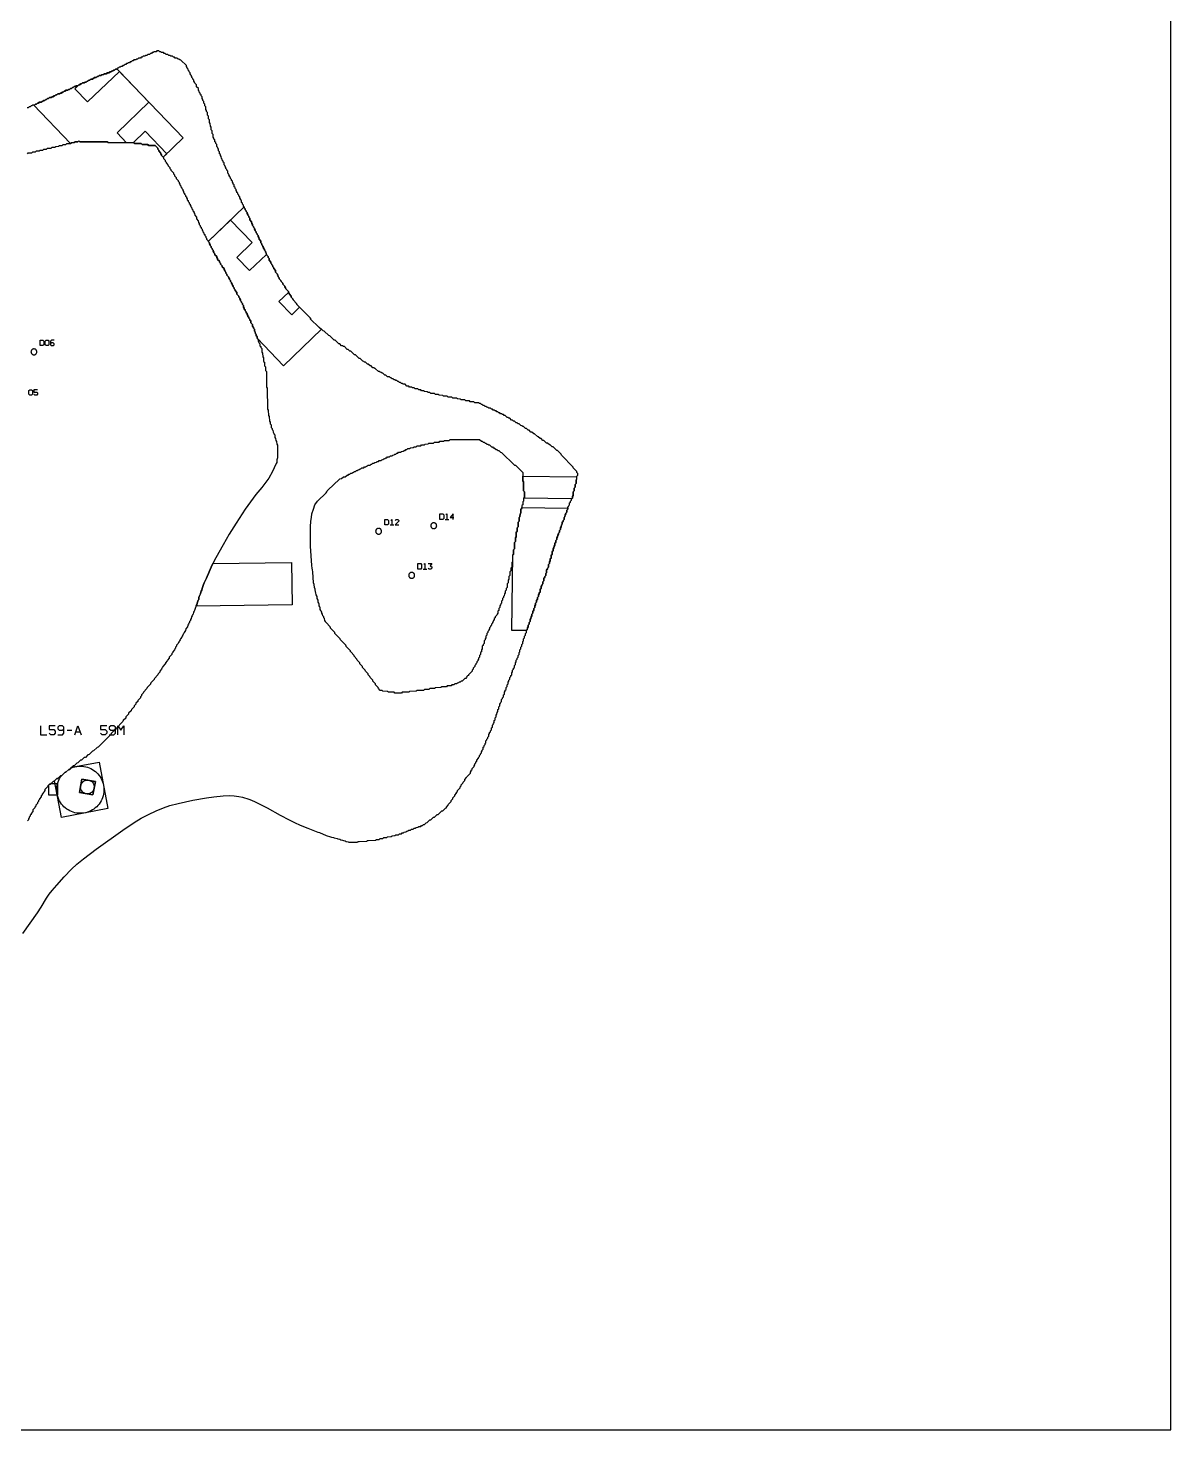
# Model space of a CAD drawing. Header units: millimetres. Extents: x 0 to 1219, y 0 to 1240.
# Drawn here: x 597 to 1219, y 0 to 763 of the extents above; entities that cross this region are included whole.
import ezdxf

# ---------------------------------------------------------------- set-up
doc = ezdxf.new("R2010")
doc.units = ezdxf.units.MM
for name, color, linetype in [('CUT_DOWEL_3.2', 2, 'Continuous'), ('CUT_OUTER', 1, 'Continuous'), ('CUT_SOCKET_BLDG', 4, 'Continuous'), ('ENGRAVE_BLDG_BOX', 5, 'Continuous'), ('ENGRAVE_BLDG_FOOTPRINT', 8, 'Continuous'), ('ENGRAVE_NEXT', 3, 'Continuous'), ('ENGRAVE_TEXT', 2, 'Continuous'), ('SHEET_EDGE', 7, 'Continuous')]:
    doc.layers.add(name, color=color, linetype=linetype)

msp = doc.modelspace()

# ---------------------------------------------------------------- linework, layer by layer
at = {"layer": 'CUT_DOWEL_3.2'}
for points in [[(602.18, 586.69), (602.17, 586.9), (602.13, 587.1), (602.06, 587.3), (601.97, 587.49), (601.85, 587.66), (601.71, 587.82), (601.55, 587.96), (601.38, 588.07), (601.19, 588.16), (601, 588.23), (600.79, 588.27), (600.58, 588.29), (600.37, 588.27), (600.17, 588.23), (599.97, 588.16), (599.78, 588.07), (599.61, 587.96), (599.45, 587.82), (599.31, 587.66), (599.2, 587.49), (599.1, 587.3), (599.04, 587.1), (598.99, 586.9), (598.98, 586.69), (598.99, 586.48), (599.04, 586.27), (599.1, 586.07), (599.2, 585.89), (599.31, 585.71), (599.45, 585.56), (599.61, 585.42), (599.78, 585.3), (599.97, 585.21), (600.17, 585.14), (600.37, 585.1), (600.58, 585.09), (600.79, 585.1), (601, 585.14), (601.19, 585.21), (601.38, 585.3), (601.55, 585.42), (601.71, 585.56), (601.85, 585.71), (601.97, 585.89), (602.06, 586.07), (602.13, 586.27), (602.17, 586.48), (602.18, 586.69)], [(789.71, 489.07), (789.69, 489.28), (789.65, 489.48), (789.58, 489.68), (789.49, 489.87), (789.38, 490.04), (789.24, 490.2), (789.08, 490.34), (788.91, 490.45), (788.72, 490.55), (788.52, 490.61), (788.32, 490.65), (788.11, 490.67), (787.9, 490.65), (787.69, 490.61), (787.49, 490.55), (787.31, 490.45), (787.13, 490.34), (786.98, 490.2), (786.84, 490.04), (786.72, 489.87), (786.63, 489.68), (786.56, 489.48), (786.52, 489.28), (786.51, 489.07), (786.52, 488.86), (786.56, 488.65), (786.63, 488.45), (786.72, 488.27), (786.84, 488.09), (786.98, 487.94), (787.13, 487.8), (787.31, 487.68), (787.49, 487.59), (787.69, 487.52), (787.9, 487.48), (788.11, 487.47), (788.32, 487.48), (788.52, 487.52), (788.72, 487.59), (788.91, 487.68), (789.08, 487.8), (789.24, 487.94), (789.38, 488.09), (789.49, 488.27), (789.58, 488.45), (789.65, 488.65), (789.69, 488.86), (789.71, 489.07)], [(819.71, 492.07), (819.69, 492.28), (819.65, 492.48), (819.58, 492.68), (819.49, 492.87), (819.38, 493.04), (819.24, 493.2), (819.08, 493.34), (818.91, 493.45), (818.72, 493.55), (818.52, 493.61), (818.32, 493.65), (818.11, 493.67), (817.9, 493.65), (817.69, 493.61), (817.49, 493.55), (817.31, 493.45), (817.13, 493.34), (816.98, 493.2), (816.84, 493.04), (816.72, 492.87), (816.63, 492.68), (816.56, 492.48), (816.52, 492.28), (816.51, 492.07), (816.52, 491.86), (816.56, 491.65), (816.63, 491.45), (816.72, 491.27), (816.84, 491.09), (816.98, 490.94), (817.13, 490.8), (817.31, 490.68), (817.49, 490.59), (817.69, 490.52), (817.9, 490.48), (818.11, 490.47), (818.32, 490.48), (818.52, 490.52), (818.72, 490.59), (818.91, 490.68), (819.08, 490.8), (819.24, 490.94), (819.38, 491.09), (819.49, 491.27), (819.58, 491.45), (819.65, 491.65), (819.69, 491.86), (819.71, 492.07)], [(807.71, 465.07), (807.69, 465.28), (807.65, 465.48), (807.58, 465.68), (807.49, 465.87), (807.38, 466.04), (807.24, 466.2), (807.08, 466.34), (806.91, 466.45), (806.72, 466.55), (806.52, 466.61), (806.32, 466.65), (806.11, 466.67), (805.9, 466.65), (805.69, 466.61), (805.49, 466.55), (805.31, 466.45), (805.13, 466.34), (804.98, 466.2), (804.84, 466.04), (804.72, 465.87), (804.63, 465.68), (804.56, 465.48), (804.52, 465.28), (804.51, 465.07), (804.52, 464.86), (804.56, 464.65), (804.63, 464.45), (804.72, 464.27), (804.84, 464.09), (804.98, 463.94), (805.13, 463.8), (805.31, 463.68), (805.49, 463.59), (805.69, 463.52), (805.9, 463.48), (806.11, 463.47), (806.32, 463.48), (806.52, 463.52), (806.72, 463.59), (806.91, 463.68), (807.08, 463.8), (807.24, 463.94), (807.38, 464.09), (807.49, 464.27), (807.58, 464.45), (807.65, 464.65), (807.69, 464.86), (807.71, 465.07)]]:
    msp.add_lwpolyline(points, close=True, dxfattribs=at)
at = {"layer": 'CUT_OUTER'}
msp.add_lwpolyline([(594.5, 270.21), (602.47, 281.5), (604.46, 284.5), (607.5, 289.37), (608.94, 291.5), (610.5, 293.51), (613, 296.53), (617, 301.03), (621, 305.2), (624, 307.96), (627.5, 310.8), (634.5, 316.07), (649, 326.42), (655.13, 330.5), (659, 332.87), (662.85, 335), (667, 336.99), (671, 338.58), (674.5, 339.74), (679, 340.99), (683, 341.9), (687, 342.7), (694.5, 344.02), (698.5, 344.61), (703.5, 345.14), (707, 345.25), (709.5, 345.13), (712, 344.81), (714, 344.4), (717.5, 343.35), (719, 342.77), (721, 341.85), (727.5, 338.48), (734.64, 334.5), (739.37, 332), (742.44, 330.5), (745.5, 329.17), (749.65, 327.5), (751.5, 326.83), (755, 325.38), (756, 325.06), (759.5, 323.57), (762, 322.84), (762.5, 322.62), (763.5, 322.39), (764, 322.17), (765.5, 321.91), (766, 321.68), (767, 321.46), (767.5, 321.22), (768.5, 321), (769, 320.75), (770, 320.56), (770.5, 320.29), (771.5, 320.14), (772, 319.83), (772.5, 319.82), (776.5, 319.86), (776.8, 320), (777, 320.2), (777.5, 320.28), (781.5, 320.38), (781.75, 320.5), (782, 320.75), (782.5, 320.82), (786.5, 320.91), (787, 321.32), (788.5, 321.41), (789, 321.82), (790.5, 321.92), (791, 322.33), (792.5, 322.42), (793, 322.84), (795, 322.93), (795.5, 323.36), (797, 323.44), (797.5, 323.88), (799, 323.94), (799.5, 324.39), (800.5, 324.44), (801, 324.9), (801.61, 325), (802, 325.39), (803, 325.45), (803.5, 325.91), (804.1, 326), (804.5, 326.4), (805.5, 326.45), (806, 326.91), (807, 326.96), (807.5, 327.42), (808.08, 327.5), (808.5, 327.92), (809.5, 327.96), (810, 328.43), (811, 328.46), (811.5, 328.94), (812.06, 329), (812.5, 329.44), (813, 329.46), (814, 330.44), (814.55, 330.5), (816, 331.94), (816.55, 332), (818, 333.44), (818.54, 333.5), (820, 334.94), (820.54, 335), (822.5, 336.95), (823, 336.97), (824.5, 338.46), (825, 338.48), (825.04, 339), (826.03, 340), (826.05, 340.5), (827.5, 341.97), (827.54, 342.5), (828.53, 343.5), (828.54, 344), (829.53, 345), (829.54, 345.5), (830.52, 346.5), (830.54, 347), (831.03, 347.5), (831.05, 348), (832.52, 349.5), (832.54, 350), (833.03, 350.5), (833.04, 351), (834, 351.97), (834.04, 352.5), (835.02, 353.5), (835.04, 354), (836.02, 355), (836.04, 355.5), (838.02, 357.5), (838.03, 358), (838.52, 358.5), (838.53, 359), (839.02, 359.5), (839.04, 360), (840.02, 361), (840.03, 361.5), (840.52, 362), (840.53, 362.5), (841.02, 363), (841.03, 363.5), (841.52, 364), (841.54, 364.5), (842.52, 365.5), (842.53, 366), (843.02, 366.5), (843.03, 367), (843.52, 367.5), (843.53, 368), (844.02, 368.5), (844.03, 369), (844.52, 369.5), (844.53, 370), (845.02, 370.5), (845.03, 371.5), (845.5, 371.97), (845.53, 372.5), (846.02, 373), (846.03, 373.5), (846.52, 374), (846.53, 375), (847, 375.47), (847.03, 376), (847.52, 376.5), (847.53, 377), (848.02, 377.5), (848.03, 378.5), (848.5, 378.97), (848.53, 379.5), (849.02, 380), (849.03, 380.5), (849.52, 381), (849.53, 382), (850.02, 382.5), (850.03, 383.5), (850.5, 383.97), (850.53, 384.5), (851.02, 385), (851.03, 386), (851.52, 386.5), (851.53, 387.5), (852.02, 388), (852.03, 389), (852.52, 389.5), (852.53, 390.5), (853.02, 391), (853.03, 392), (853.52, 392.5), (853.53, 393.5), (854.02, 394), (854.03, 395), (854.5, 395.47), (854.53, 396), (855.02, 396.5), (855.03, 397.5), (855.5, 397.97), (855.53, 398.5), (856.02, 399), (856.03, 400), (856.52, 400.5), (856.53, 401.5), (857, 401.97), (857.03, 402.5), (857.52, 403), (857.53, 404), (858.02, 404.5), (858.03, 405.5), (858.52, 406), (858.53, 407), (859, 407.47), (859.03, 408), (859.52, 408.5), (859.53, 409.5), (860, 409.97), (860.03, 410.5), (860.52, 411), (860.53, 412), (861.02, 412.5), (861.03, 413.5), (861.5, 413.97), (861.53, 414.5), (862.02, 415), (862.03, 416), (862.52, 416.5), (862.53, 417.5), (863.02, 418), (863.03, 419), (863.5, 419.47), (863.53, 420), (864.02, 420.5), (864.03, 421.5), (864.52, 422), (864.53, 423), (865.02, 423.5), (865.03, 424.5), (865.52, 425), (865.53, 426), (866.02, 426.5), (866.03, 427.5), (866.52, 428), (866.53, 429), (867.02, 429.5), (867.03, 430.5), (867.52, 431), (867.53, 432), (868.02, 432.5), (868.03, 433.5), (868.52, 434), (868.53, 435), (869.02, 435.5), (869.03, 436.5), (869.52, 437), (869.53, 438), (870.02, 438.5), (870.03, 439.5), (870.52, 440), (870.53, 441), (871.02, 441.5), (871.03, 442.5), (871.52, 443), (871.53, 444), (872.02, 444.5), (872.03, 445.5), (872.52, 446), (872.53, 447), (873.02, 447.5), (873.03, 448.5), (873.52, 449), (873.53, 450), (874.02, 450.5), (874.03, 451.5), (874.52, 452), (874.53, 453), (875.02, 453.5), (875.03, 454.5), (875.5, 454.97), (875.53, 455.5), (876.02, 456), (876.03, 457.5), (876.52, 458), (876.53, 459), (877, 459.47), (877.03, 460), (877.52, 460.5), (877.53, 461.5), (878.02, 462), (878.04, 463.5), (878.5, 463.96), (878.53, 464.5), (879.02, 465), (879.03, 466), (879.52, 466.5), (879.54, 468), (880, 468.46), (880.03, 469), (880.52, 469.5), (880.54, 471), (881.02, 471.5), (881.04, 472.5), (881.52, 473), (881.53, 474), (882.02, 474.5), (882.04, 476), (882.52, 476.5), (882.54, 478), (883.02, 478.5), (883.04, 479.5), (883.52, 480), (883.54, 481), (884.02, 481.5), (884.04, 482.5), (884.52, 483), (884.54, 484), (885.02, 484.5), (885.04, 485.5), (885.52, 486), (885.54, 487), (886, 487.46), (886.04, 488), (886.52, 488.5), (886.54, 489.5), (887.02, 490), (887.04, 491), (887.52, 491.5), (887.54, 492.5), (888.02, 493), (888.04, 494), (888.5, 494.46), (888.54, 495), (889.02, 495.5), (889.04, 496.5), (889.52, 497), (889.54, 498), (890, 498.46), (890.04, 499), (890.52, 499.5), (890.54, 500.5), (891.02, 501), (891.04, 502), (891.5, 502.46), (891.53, 503), (892.02, 503.5), (892.04, 504.5), (892.5, 504.96), (892.53, 505.5), (893.02, 506), (893.03, 506.5), (893.52, 507), (893.53, 508), (894.02, 508.5), (894.04, 510.5), (894.52, 511), (894.53, 512.5), (895.02, 513), (895.03, 514.5), (895.52, 515), (895.53, 517), (896.01, 517.5), (896.03, 519), (896.51, 519.5), (896.51, 520.5), (896.02, 521), (896.01, 521.5), (894.03, 523.5), (894, 524.02), (887.53, 530.5), (887.5, 531.02), (885.52, 533), (885, 533.03), (883.02, 535), (882.5, 535.03), (881.5, 536.02), (881, 536.03), (880, 537.02), (879.5, 537.04), (878, 538.52), (877.5, 538.53), (876.5, 539.52), (876, 539.53), (875, 540.52), (874.5, 540.54), (873, 542.02), (872.5, 542.03), (871.53, 543), (871, 543.03), (870, 544.02), (869.5, 544.03), (868.5, 545.02), (868, 545.03), (867, 546.02), (866.5, 546.03), (866, 546.52), (865.5, 546.53), (864.5, 547.52), (864, 547.53), (863.5, 548.02), (863, 548.03), (862, 549.02), (861.5, 549.03), (861, 549.52), (860.5, 549.53), (859.5, 550.52), (859, 550.53), (858.5, 551.02), (858, 551.03), (857, 552.02), (856.5, 552.03), (856, 552.52), (855.5, 552.53), (855, 553.02), (854.5, 553.03), (854, 553.52), (853.5, 553.53), (853, 554.02), (852.5, 554.03), (852, 554.52), (851.5, 554.53), (851, 555.02), (850.5, 555.03), (850.03, 555.5), (849.5, 555.53), (849, 556.02), (848, 556.03), (847.53, 556.5), (847, 556.53), (846.5, 557.02), (846, 557.03), (845.5, 557.52), (845, 557.53), (844.5, 558.02), (844, 558.03), (843.5, 558.52), (843, 558.53), (842.5, 559.01), (840.5, 559.03), (840, 559.52), (838, 559.53), (837.5, 560.02), (835.5, 560.04), (835, 560.52), (833, 560.54), (832.5, 561.02), (831, 561.04), (830.5, 561.52), (828.5, 561.54), (828, 562.02), (826, 562.04), (825.5, 562.52), (823.5, 562.54), (823, 563.02), (821, 563.05), (820.5, 563.52), (819, 563.54), (818.5, 564.02), (816.5, 564.05), (816, 564.53), (815, 564.55), (814.5, 565.02), (813, 565.05), (812.5, 565.53), (811.5, 565.55), (811, 566.03), (810, 566.05), (809.5, 566.52), (808, 566.55), (807.5, 567.03), (806.5, 567.05), (806, 567.53), (805, 567.55), (804.5, 568.03), (803.5, 568.06), (802.5, 569.03), (801.5, 569.05), (801.05, 569.5), (800.5, 569.55), (800, 570.03), (799.5, 570.05), (799, 570.53), (798.5, 570.55), (798, 571.03), (797.5, 571.05), (797, 571.53), (796.5, 571.55), (796, 572.03), (795.5, 572.05), (795, 572.53), (794.5, 572.55), (794, 573.03), (793, 573.06), (792, 574.03), (791.5, 574.05), (790.5, 575.03), (790, 575.05), (789.5, 575.53), (789, 575.55), (788.5, 576.03), (788, 576.06), (786.5, 577.53), (786, 577.55), (785.5, 578.03), (785, 578.05), (784.04, 579), (783.5, 579.05), (782.5, 580.03), (782, 580.05), (781, 581.03), (780.5, 581.05), (780, 581.53), (779.5, 581.55), (778.04, 583), (777.5, 583.05), (775.54, 585), (775, 585.05), (773, 587.03), (772.5, 587.05), (771.5, 588.03), (771, 588.05), (769.5, 589.53), (769, 589.54), (768.5, 590.03), (768, 590.05), (767, 591.03), (766.5, 591.05), (764.54, 593), (764, 593.05), (761.54, 595.5), (761, 595.55), (758.54, 598), (758, 598.05), (756, 600.03), (755.5, 600.05), (751.05, 604.5), (751, 605.04), (743.55, 612.5), (743.5, 613.04), (741.55, 615), (741.53, 615.5), (740.55, 616.5), (740.53, 617), (739.55, 618), (739.53, 618.5), (739.04, 619), (739.03, 619.5), (737.55, 621), (737.53, 621.5), (737.05, 622), (737.03, 622.5), (736.05, 623.5), (736.03, 624), (735.05, 625), (735, 625.54), (734.05, 626.5), (734.03, 627), (733.55, 627.5), (733.53, 628), (733.04, 628.5), (733.03, 629), (732.05, 630), (732.02, 631), (731.05, 632), (731.03, 632.5), (730.55, 633), (730.53, 633.5), (730.04, 634), (730.03, 634.5), (729.54, 635), (729.53, 635.5), (728.55, 636.5), (728.52, 637.5), (728.04, 638), (728, 638.54), (727.05, 639.5), (727.02, 640.5), (726.54, 641), (726.53, 641.5), (726.04, 642), (726.03, 642.5), (725.54, 643), (725.53, 643.5), (725.04, 644), (725.03, 644.5), (724.54, 645), (724.5, 645.55), (724.05, 646), (724.02, 647), (723.05, 648), (723.02, 649), (722.54, 649.5), (722.53, 650), (722.04, 650.5), (722.03, 651), (721.54, 651.5), (721.53, 652), (721.04, 652.5), (721.03, 653), (720.54, 653.5), (720.53, 654), (720.04, 654.5), (720.03, 655), (719.54, 655.5), (719.5, 656.05), (719.05, 656.5), (719.02, 657.5), (718.05, 658.5), (718.02, 659.5), (717.54, 660), (717.53, 660.5), (717.04, 661), (717.03, 661.5), (716.54, 662), (716.53, 662.5), (716.04, 663), (716.03, 663.5), (715.54, 664), (715.53, 664.5), (715.04, 665), (715.03, 665.5), (714.54, 666), (714.53, 666.5), (714.04, 667), (714, 667.55), (713.55, 668), (713.52, 669), (713.04, 669.5), (713.03, 670), (712.54, 670.5), (712.53, 671), (712.04, 671.5), (712.03, 672), (711.54, 672.5), (711.53, 673), (711.04, 673.5), (711.03, 674), (710.54, 674.5), (710.53, 675), (710.05, 675.5), (710, 676.05), (709.55, 676.5), (709.52, 677.5), (709.04, 678), (709.03, 678.5), (708.54, 679), (708.53, 679.5), (708.04, 680), (708.03, 680.5), (707.54, 681), (707.53, 681.5), (707.05, 682), (707.03, 682.5), (706.55, 683), (706.5, 683.55), (706.05, 684), (706.03, 685), (705.54, 685.5), (705.53, 686), (705.05, 686.5), (705.03, 687), (704.55, 687.5), (704.5, 688.05), (704.05, 688.5), (704.03, 689.5), (703.55, 690), (703.53, 690.5), (703.05, 691), (703, 691.55), (702.55, 692), (702.53, 693), (702.05, 693.5), (702, 694.05), (701.55, 694.5), (701.53, 695.5), (701.05, 696), (701.03, 697), (700.55, 697.5), (700.5, 698.06), (700.06, 698.5), (700.03, 699.5), (699.55, 700), (699.5, 700.56), (699.06, 701), (699.03, 702), (698.55, 702.5), (698.5, 703.06), (698.06, 703.5), (698.03, 705), (697.56, 705.5), (697.53, 707), (697.06, 707.5), (697.03, 709), (696.56, 709.5), (696.53, 711), (696.06, 711.5), (696.03, 713), (695.55, 713.5), (695.53, 715), (695.05, 715.5), (695.03, 717), (694.55, 717.5), (694.5, 718.06), (694.06, 718.5), (694.03, 720), (693.55, 720.5), (693.53, 721.5), (693.05, 722), (693.03, 723), (692.55, 723.5), (692.5, 724.05), (692.05, 724.5), (692.03, 725.5), (691.55, 726), (691.53, 726.5), (691.05, 727), (691.03, 727.5), (690.55, 728), (690.5, 728.55), (690.05, 729), (690.03, 730), (689.06, 731), (689.03, 732), (688.05, 733), (688.03, 733.5), (687.55, 734), (687.53, 734.5), (687.05, 735), (687.03, 735.5), (686.55, 736), (686.53, 736.5), (686.05, 737), (686.03, 737.5), (685.55, 738), (685.53, 738.5), (685.05, 739), (685.03, 739.5), (684.54, 740), (684.53, 740.5), (684.04, 741), (684.03, 741.5), (683.54, 742), (683.52, 742.5), (680.53, 745.5), (680, 745.53), (679.5, 746.02), (679, 746.04), (678.5, 746.52), (677.5, 746.54), (677.04, 747), (676.5, 747.04), (676, 747.52), (675, 747.54), (674.54, 748), (674, 748.04), (673.5, 748.52), (672.5, 748.54), (672.04, 749), (671.5, 749.04), (671, 749.52), (670, 749.54), (669.54, 750), (669, 750.03), (668.5, 750.51), (667.5, 750.51), (667, 750.03), (666, 750.02), (665.5, 749.53), (665, 749.52), (664.5, 749.04), (663.96, 749), (663.5, 748.54), (662.5, 748.52), (662, 748.04), (661.45, 748), (661, 747.55), (660, 747.52), (659.5, 747.04), (658.95, 747), (658.5, 746.55), (657.5, 746.52), (657, 746.04), (656.45, 746), (656, 745.55), (655, 745.52), (654.5, 745.04), (654, 745.03), (653.5, 744.54), (653, 744.53), (652.5, 744.04), (652, 744.03), (651.5, 743.55), (651, 743.53), (650.5, 743.05), (650, 743.03), (649.5, 742.55), (649, 742.53), (648.5, 742.05), (648, 742.03), (647.5, 741.55), (647, 741.53), (646.5, 741.05), (646, 741.03), (645.5, 740.55), (645, 740.53), (644.5, 740.05), (644, 740.03), (643.5, 739.55), (643, 739.53), (642.5, 739.05), (641.95, 739), (641.5, 738.55), (640.5, 738.53), (640, 738.05), (639, 738.03), (638.5, 737.55), (637.5, 737.53), (637, 737.05), (636, 737.02), (635.5, 736.54), (634.95, 736.5), (634.5, 736.05), (633.5, 736.02), (632.5, 735.05), (631.5, 735.02), (631, 734.54), (630.5, 734.53), (630, 734.04), (629.5, 734.03), (629, 733.54), (628.45, 733.5), (628, 733.05), (627, 733.02), (626.5, 732.54), (626, 732.53), (625.5, 732.04), (624.95, 732), (624.5, 731.55), (623.5, 731.52), (623, 731.04), (622.5, 731.02), (622, 730.54), (621.5, 730.53), (621, 730.04), (620.5, 730.03), (620, 729.54), (619.46, 729.5), (619, 729.04), (618, 729.02), (617.5, 728.54), (617, 728.52), (616.5, 728.04), (616, 728.02), (615.5, 727.54), (614.96, 727.5), (614.5, 727.04), (613.5, 727.02), (613, 726.54), (612.5, 726.52), (612, 726.04), (611.5, 726.02), (611, 725.54), (610.46, 725.5), (610, 725.04), (609, 725.02), (608.5, 724.54), (607.96, 724.5), (607.5, 724.04), (607, 724.02), (606.5, 723.54), (606, 723.52), (605.5, 723.04), (605, 723.02), (604.5, 722.54), (603.5, 722.52), (603, 722.04), (602.5, 722.02), (602, 721.54), (601.46, 721.5), (601, 721.04), (600, 721.02), (599.5, 720.53), (599, 720.52), (598.5, 720.04), (598, 720.02), (597.5, 719.54), (596.96, 719.5)], dxfattribs=at)
at = {"layer": 'CUT_SOCKET_BLDG'}
msp.add_lwpolyline([(634.01, 352.92), (626.65, 354.23), (625.34, 346.87), (632.7, 345.56), (634.01, 352.92)], close=True, dxfattribs=at)
at = {"layer": 'ENGRAVE_BLDG_BOX'}
for points in [[(600.31, 721.03), (601, 721.04), (601.46, 721.5), (602, 721.54), (602.5, 722.02), (603, 722.04), (603.5, 722.52), (604.5, 722.54), (605, 723.02), (605.5, 723.04), (606, 723.52), (606.5, 723.54), (607, 724.02), (607.5, 724.04), (607.96, 724.5), (608.5, 724.54), (609, 725.02), (610, 725.04), (610.46, 725.5), (611, 725.54), (611.5, 726.02), (612, 726.04), (612.5, 726.52), (613, 726.54), (613.5, 727.02), (614.5, 727.04), (614.96, 727.5), (615.5, 727.54), (616, 728.02), (616.5, 728.04), (617, 728.52), (617.5, 728.54), (618, 729.02), (619, 729.04), (619.46, 729.5), (620, 729.54), (620.5, 730.03), (621, 730.04), (621.5, 730.53), (622, 730.54), (622.5, 731.02), (623, 731.04), (623.5, 731.52), (624.5, 731.55), (624.95, 732), (625.5, 732.04), (626, 732.53), (626.5, 732.54), (627, 733.02), (628, 733.05), (628.45, 733.5), (629, 733.54), (629.5, 734.03), (630, 734.04), (630.5, 734.53), (631, 734.54), (631.5, 735.02), (632.5, 735.05), (633.5, 736.02), (634.5, 736.05), (634.95, 736.5), (635.5, 736.54), (636, 737.02), (637, 737.05), (637.5, 737.53), (638.5, 737.55), (639, 738.03), (640, 738.05), (640.5, 738.53), (641.5, 738.55), (641.95, 739), (642.5, 739.05), (643, 739.53), (643.5, 739.55), (644, 740.03), (644.5, 740.05), (645, 740.53), (645.5, 740.55), (645.7, 740.74), (681.81, 703.09), (670.91, 692.62), (670.04, 693.5), (670.03, 694), (669.54, 694.5), (669.52, 695), (668.54, 696), (668.52, 696.5), (668.03, 697), (668.02, 697.5), (666.52, 699), (663, 699.05), (662.5, 699.52), (659.5, 699.55), (659, 700.02), (655.5, 700.05), (655, 700.52), (641, 700.56), (640.5, 701.03), (625.5, 701.04), (625, 701.52), (624.5, 701.04), (623, 701.02), (622.5, 700.54), (621, 700.52), (620.5, 700.04), (620.44, 700.04), (600.31, 721.03)], [(736.42, 579.15), (722.05, 594.13), (722.02, 595), (721.54, 595.5), (721.5, 596.05), (721.05, 596.5), (721.02, 597.5), (720.55, 598), (720.52, 599), (720.04, 599.5), (720, 600.05), (719.54, 600.5), (719.52, 601.5), (718.55, 602.5), (718.52, 603.5), (718.04, 604), (718.02, 604.5), (717.54, 605), (717.53, 605.5), (717.04, 606), (717.03, 606.5), (716.54, 607), (716.53, 607.5), (716.04, 608), (716.03, 608.5), (715.54, 609), (715.53, 609.5), (715.04, 610), (715, 610.54), (714.54, 611), (714.52, 612), (714.04, 612.5), (714, 613.04), (713.54, 613.5), (713.52, 614), (713.04, 614.5), (713.02, 615), (712.54, 615.5), (712.52, 616), (712.04, 616.5), (712.02, 617), (711.05, 618), (711.02, 619), (710.04, 620), (710.03, 620.5), (709.54, 621), (709.52, 621.5), (709.04, 622), (709.02, 622.5), (708.54, 623), (708.52, 623.5), (708.04, 624), (708.02, 624.5), (707.54, 625), (707.52, 625.5), (707.04, 626), (707.02, 626.5), (706.54, 627), (706.52, 627.5), (705.54, 628.5), (705.53, 629), (705.04, 629.5), (705.02, 630), (704.54, 630.5), (704.52, 631), (704.04, 631.5), (704.02, 632), (703.04, 633), (703, 633.53), (702.04, 634.5), (702.03, 635), (701.54, 635.5), (701.52, 636), (700.54, 637), (700.53, 637.5), (700.04, 638), (700.02, 638.5), (699.05, 639.5), (699.03, 640), (698.54, 640.5), (698.53, 641), (698.04, 641.5), (698.03, 642), (697.54, 642.5), (697.53, 643), (697.04, 643.5), (697.03, 644), (696.54, 644.5), (696.53, 645), (696.04, 645.5), (696.03, 646), (695.54, 646.5), (695.53, 646.89), (714.98, 665.55), (715.03, 665.5), (715.04, 665), (715.53, 664.5), (715.54, 664), (716.03, 663.5), (716.04, 663), (716.53, 662.5), (716.54, 662), (717.03, 661.5), (717.04, 661), (717.53, 660.5), (717.54, 660), (718.02, 659.5), (718.05, 658.5), (719.02, 657.5), (719.05, 656.5), (719.5, 656.05), (719.54, 655.5), (720.03, 655), (720.04, 654.5), (720.53, 654), (720.54, 653.5), (721.03, 653), (721.04, 652.5), (721.53, 652), (721.54, 651.5), (722.03, 651), (722.04, 650.5), (722.53, 650), (722.54, 649.5), (723.02, 649), (723.05, 648), (724.02, 647), (724.05, 646), (724.5, 645.55), (724.54, 645), (725.03, 644.5), (725.04, 644), (725.53, 643.5), (725.54, 643), (726.03, 642.5), (726.04, 642), (726.53, 641.5), (726.54, 641), (727.02, 640.5), (727.05, 639.5), (728, 638.54), (728.04, 638), (728.52, 637.5), (728.55, 636.5), (729.53, 635.5), (729.54, 635), (730.03, 634.5), (730.04, 634), (730.53, 633.5), (730.55, 633), (731.03, 632.5), (731.05, 632), (732.02, 631), (732.05, 630), (733.03, 629), (733.04, 628.5), (733.53, 628), (733.55, 627.5), (734.03, 627), (734.05, 626.5), (735, 625.54), (735.05, 625), (736.03, 624), (736.05, 623.5), (737.03, 622.5), (737.05, 622), (737.53, 621.5), (737.55, 621), (739.03, 619.5), (739.04, 619), (739.53, 618.5), (739.55, 618), (740.53, 617), (740.55, 616.5), (741.53, 615.5), (741.55, 615), (743.5, 613.04), (743.55, 612.5), (751, 605.04), (751.05, 604.5), (755.5, 600.05), (756, 600.03), (757.08, 598.96), (736.42, 579.15)], [(867.07, 507.04), (867.52, 507.5), (867.52, 510.5), (867.03, 511), (867.02, 516), (866.53, 516.5), (866.52, 519.05), (895.81, 518.62), (895.79, 517.27), (895.53, 517), (895.52, 515), (895.03, 514.5), (895.02, 513), (894.53, 512.5), (894.52, 511), (894.04, 510.5), (894.02, 508.5), (893.53, 508), (893.52, 507), (893.19, 506.66), (867.07, 507.04)], [(891.03, 501.69), (891.02, 501), (890.54, 500.5), (890.52, 499.5), (890.04, 499), (890, 498.46), (889.54, 498), (889.52, 497), (889.04, 496.5), (889.02, 495.5), (888.54, 495), (888.5, 494.46), (888.04, 494), (888.02, 493), (887.54, 492.5), (887.52, 491.5), (887.04, 491), (887.02, 490), (886.54, 489.5), (886.52, 488.5), (886.04, 488), (886, 487.46), (885.54, 487), (885.52, 486), (885.04, 485.5), (885.02, 484.5), (884.54, 484), (884.52, 483), (884.04, 482.5), (884.02, 481.5), (883.54, 481), (883.52, 480), (883.04, 479.5), (883.02, 478.5), (882.54, 478), (882.52, 476.5), (882.04, 476), (882.02, 474.5), (881.53, 474), (881.52, 473), (881.04, 472.5), (881.02, 471.5), (880.54, 471), (880.52, 469.5), (880.03, 469), (880, 468.46), (879.54, 468), (879.52, 466.5), (879.03, 466), (879.02, 465), (878.53, 464.5), (878.5, 463.96), (878.04, 463.5), (878.02, 462), (877.53, 461.5), (877.52, 460.5), (877.03, 460), (877, 459.47), (876.53, 459), (876.52, 458), (876.03, 457.5), (876.02, 456), (875.53, 455.5), (875.5, 454.97), (875.03, 454.5), (875.02, 453.5), (874.53, 453), (874.52, 452), (874.03, 451.5), (874.02, 450.5), (873.53, 450), (873.52, 449), (873.03, 448.5), (873.02, 447.5), (872.53, 447), (872.52, 446), (872.03, 445.5), (872.02, 444.5), (871.53, 444), (871.52, 443), (871.03, 442.5), (871.02, 441.5), (870.53, 441), (870.52, 440), (870.03, 439.5), (870.02, 438.5), (869.53, 438), (869.52, 437), (869.03, 436.5), (869.02, 435.5), (868.54, 435.01), (860.59, 435.13), (861.18, 476.16), (861.52, 476.5), (861.54, 479), (862.02, 479.5), (862.04, 483), (862.52, 483.5), (862.54, 485.5), (863.02, 486), (863.04, 488.5), (863.52, 489), (863.54, 491), (864.02, 491.5), (864.04, 494), (864.52, 494.5), (864.54, 496.5), (865.02, 497), (865.04, 498.5), (865.52, 499), (865.54, 501), (866.02, 501.5), (866.03, 502.06), (891.03, 501.69)], [(740.8, 472.04), (741.1, 449.04), (688.85, 448.38), (688.89, 448.5), (689.22, 449), (689.34, 450), (689.95, 451.5), (690.25, 452), (690.39, 453), (690.56, 453.5), (691.28, 455), (691.44, 456), (691.6, 456.5), (691.85, 457), (692.12, 458), (692.37, 458.5), (692.48, 459), (692.9, 460), (693.21, 461), (694.43, 463.5), (694.77, 464.5), (695.49, 466), (695.85, 467), (697.07, 469.5), (697.46, 470.5), (697.96, 471.5), (740.8, 472.04)], [(636.01, 363.48), (640.88, 338.26), (615.64, 333.38), (611.8, 353.25), (613, 354.43), (613.5, 354.46), (615, 355.93), (615.5, 355.96), (617.5, 357.93), (618, 357.96), (619.5, 359.43), (620.05, 359.5), (621.17, 360.61), (636.01, 363.48)], [(613.43, 351.82), (613.33, 345.4), (608.64, 345.47), (608.72, 351.13), (609, 351.4), (609.5, 351.45), (609.93, 351.87), (613.43, 351.82)], [(632.7, 345.56), (625.34, 346.87), (626.65, 354.23), (634.01, 352.92), (632.7, 345.56)]]:
    msp.add_lwpolyline(points, close=True, dxfattribs=at)
at = {"layer": 'ENGRAVE_BLDG_FOOTPRINT'}
for points in [[(622.83, 729.91), (629.75, 722.69), (647.07, 739.31), (663.12, 722.57), (645.8, 705.96), (651.01, 700.53), (641, 700.56), (640.5, 701.03), (625.5, 701.04), (625, 701.52), (624.5, 701.04), (623, 701.02), (622.5, 700.54), (621, 700.52), (620.5, 700.04), (620.44, 700.04), (600.31, 721.03), (601, 721.04), (601.46, 721.5), (602, 721.54), (602.5, 722.02), (603, 722.04), (603.5, 722.52), (604.5, 722.54), (605, 723.02), (605.5, 723.04), (606, 723.52), (606.5, 723.54), (607, 724.02), (607.5, 724.04), (607.96, 724.5), (608.5, 724.54), (609, 725.02), (610, 725.04), (610.46, 725.5), (611, 725.54), (611.5, 726.02), (612, 726.04), (612.5, 726.52), (613, 726.54), (613.5, 727.02), (614.5, 727.04), (614.96, 727.5), (615.5, 727.54), (616, 728.02), (616.5, 728.04), (617, 728.52), (617.5, 728.54), (618, 729.02), (619, 729.04), (619.46, 729.5), (620, 729.54), (620.5, 730.03), (621, 730.04), (621.5, 730.53), (622, 730.54), (622.5, 731.02), (623, 731.04), (623.5, 731.52), (624.5, 731.55), (624.95, 732), (625.01, 732), (622.83, 729.91)], [(661.1, 706.77), (672.87, 694.5), (670.91, 692.62), (670.04, 693.5), (670.03, 694), (669.54, 694.5), (669.52, 695), (668.54, 696), (668.52, 696.5), (668.03, 697), (668.02, 697.5), (666.52, 699), (663, 699.05), (662.5, 699.52), (659.5, 699.55), (659, 700.02), (655.5, 700.05), (655, 700.52), (654.59, 700.53), (661.1, 706.77)], [(736.42, 579.15), (722.05, 594.13), (722.02, 595), (721.54, 595.5), (721.5, 596.05), (721.05, 596.5), (721.02, 597.5), (720.55, 598), (720.52, 599), (720.04, 599.5), (720, 600.05), (719.54, 600.5), (719.52, 601.5), (718.55, 602.5), (718.52, 603.5), (718.04, 604), (718.02, 604.5), (717.54, 605), (717.53, 605.5), (717.04, 606), (717.03, 606.5), (716.54, 607), (716.53, 607.5), (716.04, 608), (716.03, 608.5), (715.54, 609), (715.53, 609.5), (715.04, 610), (715, 610.54), (714.54, 611), (714.52, 612), (714.04, 612.5), (714, 613.04), (713.54, 613.5), (713.52, 614), (713.04, 614.5), (713.02, 615), (712.54, 615.5), (712.52, 616), (712.04, 616.5), (712.02, 617), (711.05, 618), (711.02, 619), (710.04, 620), (710.03, 620.5), (709.54, 621), (709.52, 621.5), (709.04, 622), (709.02, 622.5), (708.54, 623), (708.52, 623.5), (708.04, 624), (708.02, 624.5), (707.54, 625), (707.52, 625.5), (707.04, 626), (707.02, 626.5), (706.54, 627), (706.52, 627.5), (705.54, 628.5), (705.53, 629), (705.04, 629.5), (705.02, 630), (704.54, 630.5), (704.52, 631), (704.04, 631.5), (704.02, 632), (703.04, 633), (703, 633.53), (702.04, 634.5), (702.03, 635), (701.54, 635.5), (701.52, 636), (700.54, 637), (700.53, 637.5), (700.04, 638), (700.02, 638.5), (699.05, 639.5), (699.03, 640), (698.54, 640.5), (698.53, 641), (698.04, 641.5), (698.03, 642), (697.54, 642.5), (697.53, 643), (697.04, 643.5), (697.03, 644), (696.54, 644.5), (696.53, 645), (696.04, 645.5), (696.03, 646), (695.54, 646.5), (695.53, 646.89), (707.52, 658.39), (719.29, 646.12), (710.92, 638.09), (717.84, 630.88), (727.05, 639.71), (727.05, 639.5), (728, 638.54), (728.04, 638), (728.52, 637.5), (728.55, 636.5), (729.53, 635.5), (729.54, 635), (730.03, 634.5), (730.04, 634), (730.53, 633.5), (730.55, 633), (731.03, 632.5), (731.05, 632), (732.02, 631), (732.05, 630), (733.03, 629), (733.04, 628.5), (733.53, 628), (733.55, 627.5), (734.03, 627), (734.05, 626.5), (735, 625.54), (735.05, 625), (736.03, 624), (736.05, 623.5), (737.03, 622.5), (737.05, 622), (737.53, 621.5), (737.55, 621), (739.03, 619.5), (739.04, 619.08), (733.89, 614.14), (740.82, 606.92), (745.06, 610.99), (751, 605.04), (751.05, 604.5), (755.5, 600.05), (756, 600.03), (757.08, 598.96), (736.42, 579.15)], [(867.07, 507.04), (867.52, 507.5), (867.52, 510.5), (867.03, 511), (867.02, 516), (866.53, 516.5), (866.52, 519.05), (895.81, 518.62), (895.79, 517.27), (895.53, 517), (895.52, 515), (895.03, 514.5), (895.02, 513), (894.53, 512.5), (894.52, 511), (894.04, 510.5), (894.02, 508.5), (893.53, 508), (893.52, 507), (893.19, 506.66), (867.07, 507.04)], [(860.59, 435.13), (861.18, 476.16), (861.52, 476.5), (861.54, 479), (862.02, 479.5), (862.04, 483), (862.52, 483.5), (862.54, 485.5), (863.02, 486), (863.04, 488.5), (863.52, 489), (863.54, 491), (864.02, 491.5), (864.04, 494), (864.52, 494.5), (864.54, 496.5), (865.02, 497), (865.04, 498.5), (865.52, 499), (865.54, 501), (866.02, 501.5), (866.03, 502.06), (891.03, 501.69), (891.02, 501), (890.54, 500.5), (890.52, 499.5), (890.04, 499), (890, 498.46), (889.54, 498), (889.52, 497), (889.04, 496.5), (889.02, 495.5), (888.54, 495), (888.5, 494.46), (888.04, 494), (888.02, 493), (887.54, 492.5), (887.52, 491.5), (887.04, 491), (887.02, 490), (886.54, 489.5), (886.52, 488.5), (886.04, 488), (886, 487.46), (885.54, 487), (885.52, 486), (885.04, 485.5), (885.02, 484.5), (884.54, 484), (884.52, 483), (884.04, 482.5), (884.02, 481.5), (883.54, 481), (883.52, 480), (883.04, 479.5), (883.02, 478.5), (882.54, 478), (882.52, 476.5), (882.04, 476), (882.02, 474.5), (881.53, 474), (881.52, 473), (881.04, 472.5), (881.02, 471.5), (880.54, 471), (880.52, 469.5), (880.03, 469), (880, 468.46), (879.54, 468), (879.52, 466.5), (879.03, 466), (879.02, 465), (878.53, 464.5), (878.5, 463.96), (878.04, 463.5), (878.02, 462), (877.53, 461.5), (877.52, 460.5), (877.03, 460), (877, 459.47), (876.53, 459), (876.52, 458), (876.03, 457.5), (876.02, 456), (875.53, 455.5), (875.5, 454.97), (875.03, 454.5), (875.02, 453.5), (874.53, 453), (874.52, 452), (874.03, 451.5), (874.02, 450.5), (873.53, 450), (873.52, 449), (873.03, 448.5), (873.02, 447.5), (872.53, 447), (872.52, 446), (872.03, 445.5), (872.02, 444.5), (871.53, 444), (871.52, 443), (871.03, 442.5), (871.02, 441.5), (870.53, 441), (870.52, 440), (870.03, 439.5), (870.02, 438.5), (869.53, 438), (869.52, 437), (869.03, 436.5), (869.02, 435.5), (868.54, 435.01), (860.59, 435.13)], [(740.8, 472.04), (741.1, 449.04), (688.85, 448.38), (688.89, 448.5), (689.22, 449), (689.34, 450), (689.95, 451.5), (690.25, 452), (690.39, 453), (690.56, 453.5), (691.28, 455), (691.44, 456), (691.6, 456.5), (691.85, 457), (692.12, 458), (692.37, 458.5), (692.48, 459), (692.9, 460), (693.21, 461), (694.43, 463.5), (694.77, 464.5), (695.49, 466), (695.85, 467), (697.07, 469.5), (697.46, 470.5), (697.96, 471.5), (740.8, 472.04)], [(621.03, 360.35), (621.95, 360.68), (622.9, 360.95), (623.87, 361.13), (624.85, 361.24), (625.83, 361.28), (626.82, 361.24), (627.79, 361.13), (628.76, 360.94), (629.71, 360.68), (630.64, 360.35), (631.53, 359.94), (632.4, 359.47), (633.22, 358.94), (634.01, 358.34), (634.74, 357.68), (635.42, 356.97), (636.05, 356.21), (636.62, 355.41), (637.12, 354.56), (637.55, 353.68), (637.92, 352.76), (638.22, 351.82), (638.44, 350.87), (638.59, 349.89), (638.67, 348.91), (638.67, 347.93), (638.59, 346.94), (638.44, 345.97), (638.21, 345.01), (637.92, 344.08), (637.55, 343.16), (637.11, 342.28), (636.61, 341.43), (636.04, 340.63), (635.41, 339.87), (634.73, 339.16), (633.99, 338.51), (633.21, 337.91), (632.38, 337.38), (631.52, 336.91), (630.62, 336.5), (629.69, 336.17), (628.74, 335.91), (627.78, 335.73), (626.8, 335.61), (625.81, 335.58), (624.83, 335.61), (623.85, 335.73), (622.88, 335.92), (621.94, 336.18), (621.01, 336.51), (620.11, 336.91), (619.25, 337.39), (618.42, 337.92), (617.64, 338.52), (616.9, 339.17), (616.22, 339.88), (615.6, 340.64), (615.03, 341.45), (614.53, 342.3), (614.09, 343.18), (613.72, 344.09), (613.43, 345.03), (613.2, 345.99), (613.05, 346.96), (612.98, 347.95), (612.98, 348.93), (613.06, 349.91), (613.21, 350.88), (613.43, 351.84), (613.73, 352.78), (614.1, 353.69), (614.54, 354.58), (615.04, 355.42), (615.41, 355.95), (615.5, 355.96), (617.5, 357.93), (618, 357.96), (619.5, 359.43), (620.05, 359.5), (620.81, 360.26), (621.03, 360.35)], [(613.43, 351.82), (613.18, 350.77), (613.03, 349.7), (612.97, 348.62), (613, 347.53), (613.12, 346.46), (613.33, 345.4), (608.64, 345.47), (608.72, 351.13), (609, 351.4), (609.5, 351.45), (609.93, 351.87), (613.43, 351.82)], [(633.4, 349.5), (633.31, 348.98), (633.14, 348.47), (632.9, 347.99), (632.6, 347.55), (632.24, 347.16), (631.82, 346.82), (631.36, 346.55), (630.87, 346.34), (630.35, 346.21), (629.82, 346.15), (629.28, 346.17), (628.76, 346.26), (628.25, 346.43), (627.77, 346.67), (627.33, 346.97), (626.94, 347.34), (626.6, 347.75), (626.33, 348.21), (626.12, 348.71), (625.99, 349.22), (625.93, 349.76), (625.95, 350.29), (626.04, 350.82), (626.21, 351.32), (626.45, 351.8), (626.75, 352.24), (627.12, 352.64), (627.53, 352.97), (627.99, 353.25), (628.49, 353.45), (629, 353.58), (629.54, 353.64), (630.07, 353.62), (630.6, 353.53), (631.1, 353.36), (631.58, 353.12), (632.02, 352.82), (632.41, 352.46), (632.75, 352.04), (633.02, 351.58), (633.23, 351.09), (633.36, 350.57), (633.42, 350.04), (633.4, 349.5)]]:
    msp.add_lwpolyline(points, close=True, dxfattribs=at)
at = {"layer": 'ENGRAVE_NEXT'}
msp.add_lwpolyline([(597, 694.54), (597.5, 695.02), (599.5, 695.04), (600, 695.52), (601.5, 695.54), (602, 696.02), (603.5, 696.04), (604, 696.52), (605.5, 696.54), (606, 697.02), (607.5, 697.04), (608, 697.52), (610, 697.54), (610.5, 698.02), (612, 698.04), (612.5, 698.52), (614, 698.54), (614.5, 699.02), (616, 699.04), (616.5, 699.52), (618, 699.54), (618.5, 700.02), (620.5, 700.04), (621, 700.52), (622.5, 700.54), (623, 701.02), (624.5, 701.04), (625, 701.52), (625.5, 701.04), (640.5, 701.03), (641, 700.56), (655, 700.52), (655.5, 700.05), (659, 700.02), (659.5, 699.55), (662.5, 699.52), (663, 699.05), (666.52, 699), (668.02, 697.5), (668.03, 697), (668.52, 696.5), (668.54, 696), (669.52, 695), (669.54, 694.5), (670.03, 694), (670.04, 693.5), (671.03, 692.5), (671.04, 692), (672.03, 691), (672.04, 690.5), (672.53, 690), (672.55, 689.5), (673.5, 688.54), (673.55, 688), (674.53, 687), (674.54, 686.5), (675.03, 686), (675.05, 685.5), (676.5, 684.03), (676.54, 683.5), (677.03, 683), (677.05, 682.5), (678, 681.54), (678.04, 681), (679.02, 680), (679.04, 679.5), (679.52, 679), (679.54, 678.5), (680.03, 678), (680.04, 677.5), (680.53, 677), (680.54, 676.5), (681.03, 676), (681.04, 675.5), (681.53, 675), (681.54, 674.5), (682.03, 674), (682.04, 673.5), (682.53, 673), (682.54, 672.5), (683.03, 672), (683.04, 671.5), (683.53, 671), (683.54, 670.5), (684.03, 670), (684.04, 669.5), (684.53, 669), (684.54, 668.5), (685.03, 668), (685.04, 667.5), (685.53, 667), (685.54, 666.5), (686.03, 666), (686.04, 665.5), (686.53, 665), (686.54, 664.5), (687.03, 664), (687.04, 663.5), (687.5, 663.04), (687.54, 662.5), (688.02, 662), (688.05, 661), (689.02, 660), (689.05, 659), (690.02, 658), (690.05, 657), (690.5, 656.55), (690.54, 656), (691.03, 655.5), (691.04, 655), (691.53, 654.5), (691.54, 654), (692.03, 653.5), (692.04, 653), (692.53, 652.5), (692.54, 652), (693.03, 651.5), (693.04, 651), (693.53, 650.5), (693.54, 650), (694.03, 649.5), (694.04, 649), (694.53, 648.5), (694.55, 648), (695.52, 647), (695.54, 646.5), (696.03, 646), (696.04, 645.5), (696.53, 645), (696.54, 644.5), (697.03, 644), (697.04, 643.5), (697.53, 643), (697.54, 642.5), (698.03, 642), (698.04, 641.5), (698.53, 641), (698.54, 640.5), (699.03, 640), (699.05, 639.5), (700.02, 638.5), (700.04, 638), (700.53, 637.5), (700.54, 637), (701.52, 636), (701.54, 635.5), (702.03, 635), (702.04, 634.5), (703, 633.53), (703.04, 633), (704.02, 632), (704.04, 631.5), (704.52, 631), (704.54, 630.5), (705.02, 630), (705.04, 629.5), (705.53, 629), (705.54, 628.5), (706.52, 627.5), (706.54, 627), (707.02, 626.5), (707.04, 626), (707.52, 625.5), (707.54, 625), (708.02, 624.5), (708.04, 624), (708.52, 623.5), (708.54, 623), (709.02, 622.5), (709.04, 622), (709.52, 621.5), (709.54, 621), (710.03, 620.5), (710.04, 620), (711.02, 619), (711.05, 618), (712.02, 617), (712.04, 616.5), (712.52, 616), (712.54, 615.5), (713.02, 615), (713.04, 614.5), (713.52, 614), (713.54, 613.5), (714, 613.04), (714.04, 612.5), (714.52, 612), (714.54, 611), (715, 610.54), (715.04, 610), (715.53, 609.5), (715.54, 609), (716.03, 608.5), (716.04, 608), (716.53, 607.5), (716.54, 607), (717.03, 606.5), (717.04, 606), (717.53, 605.5), (717.54, 605), (718.02, 604.5), (718.04, 604), (718.52, 603.5), (718.55, 602.5), (719.52, 601.5), (719.54, 600.5), (720, 600.05), (720.04, 599.5), (720.52, 599), (720.55, 598), (721.02, 597.5), (721.05, 596.5), (721.5, 596.05), (721.54, 595.5), (722.02, 595), (722.05, 594), (722.53, 593.5), (722.55, 592.5), (723, 592.05), (723.05, 591.5), (723.53, 591), (723.55, 590), (724, 589.55), (724.04, 589), (724.52, 588.5), (724.55, 586.5), (725.03, 586), (725.06, 584), (725.53, 583.5), (725.56, 581.5), (726.03, 581), (726.07, 579), (726.53, 578.5), (726.57, 576.5), (727.03, 576), (727.1, 567.5), (727.54, 567), (727.65, 555.5), (728.07, 555), (728.16, 552), (728.58, 551.5), (728.68, 549), (729.09, 548.5), (729.17, 547.5), (729.59, 547), (729.69, 545.5), (730.11, 545), (730.17, 544.5), (730.59, 544), (730.68, 543), (731, 542.68), (731.1, 542.5), (731.16, 542), (731.59, 541.5), (731.69, 540), (732.1, 539.5), (732.18, 538.5), (732.59, 538), (732.7, 536.5), (733.1, 536), (733.16, 529), (732.85, 528.5), (732.76, 528), (732.69, 526.5), (732.39, 526), (732.27, 525.5), (730.45, 521.5), (728.42, 518), (724.5, 512.85), (721.36, 509), (715.48, 501), (710.59, 493.5), (706.83, 487.5), (703.5, 481.74), (699.5, 474.58), (697.46, 470.5), (697.07, 469.5), (695.85, 467), (695.49, 466), (694.77, 464.5), (694.43, 463.5), (693.21, 461), (692.9, 460), (692.48, 459), (692.37, 458.5), (692.12, 458), (691.85, 457), (691.6, 456.5), (691.44, 456), (691.28, 455), (690.56, 453.5), (690.39, 453), (690.25, 452), (689.95, 451.5), (689.34, 450), (689.22, 449), (688.89, 448.5), (688.75, 448), (688.42, 447.5), (688.21, 446.5), (687.86, 446), (687.73, 445.5), (687.39, 445), (687.19, 444), (686.83, 443.5), (686.7, 443), (686.35, 442.5), (686.17, 441.5), (685.79, 441), (685.68, 440.5), (685.29, 440), (685.18, 439.5), (684.79, 439), (684.68, 438.5), (684.29, 438), (684.14, 437), (683.29, 436), (683.13, 435), (682.25, 434), (682.15, 433.5), (681.73, 433), (681.64, 432.5), (681.22, 432), (681.13, 431.5), (680.24, 430.5), (680.14, 430), (679.71, 429.5), (679.63, 429), (679.2, 428.5), (679.12, 428), (678.21, 427), (678.13, 426.5), (677.69, 426), (677.61, 425.5), (677.18, 425), (677.11, 424.5), (676.19, 423.5), (676.11, 423), (675.66, 422.5), (675.6, 422), (674.18, 420.5), (674.1, 420), (673.17, 419), (673.1, 418.5), (672.16, 417.5), (672.09, 417), (672, 416.88), (670.67, 415.5), (670.6, 415), (670.14, 414.5), (670.08, 414), (669.14, 413), (669.08, 412.5), (669, 412.39), (668.13, 411.5), (668.08, 411), (666.13, 409), (666.08, 408.5), (666, 408.4), (664.13, 406.5), (664.07, 406), (664, 405.91), (662.13, 404), (662.07, 403.5), (662, 403.41), (660.12, 401.5), (660.07, 401), (659.12, 400), (659.07, 399.5), (658.6, 399), (658.56, 398.5), (657.11, 397), (657.06, 396.5), (656.1, 395.5), (656.06, 395), (655.09, 394), (655.05, 393.5), (653.59, 392), (653.5, 391.43), (652.09, 390), (652, 389.44), (650.58, 388), (650.5, 387.44), (649.08, 386), (649, 385.45), (645.07, 381.5), (645, 380.95), (644.5, 380.46), (644, 380.43), (643.5, 379.93), (642.57, 379), (642.5, 378.45), (635.54, 371.5), (635, 371.44), (633.05, 369.5), (632.5, 369.44), (630.55, 367.5), (630, 367.44), (628.55, 366), (628, 365.94), (626.55, 364.5), (626, 364.44), (624.55, 363), (624, 362.93), (622.5, 361.46), (622, 361.43), (620.05, 359.5), (619.5, 359.43), (618, 357.96), (617.5, 357.93), (615.5, 355.96), (615, 355.93), (613.5, 354.46), (613, 354.43), (611.5, 352.95), (611, 352.92), (609.5, 351.45), (609, 351.4), (608.1, 350.5), (608, 349.93), (606.59, 348.5), (606.55, 348), (606.08, 347.5), (606.04, 347), (605.08, 346), (605.05, 345.5), (604.57, 345), (604.54, 344.5), (603.57, 343.5), (603.54, 343), (603.07, 342.5), (603.04, 342), (602.56, 341.5), (602.54, 341), (601.57, 340), (601.54, 339.5), (601.06, 339), (601.04, 338.5), (600.07, 337.5), (600.03, 336.5), (599.06, 335.5), (599.04, 335), (598.56, 334.5), (598.54, 334), (598.06, 333.5), (598.04, 333), (597.56, 332.5), (597.54, 332), (597.06, 331.5)], dxfattribs=at)
msp.add_lwpolyline([(793, 401.93), (790.5, 401.97), (790, 402.44), (789, 402.47), (788, 403.45), (787.92, 404), (786.5, 405.43), (786.4, 406), (785, 407.42), (784.89, 408), (783.43, 409.5), (783.38, 410), (782.43, 411), (782.37, 411.5), (780.92, 413), (780.86, 413.5), (779.42, 415), (779.35, 415.5), (777.91, 417), (777.84, 417.5), (776.4, 419), (776.33, 419.5), (774.9, 421), (774.82, 421.5), (773, 423.36), (772.89, 423.5), (772.8, 424), (770.5, 426.35), (770.38, 426.5), (770.29, 427), (767.5, 429.84), (767.38, 430), (767.28, 430.5), (764.5, 433.33), (764.37, 433.5), (764.26, 434), (762, 436.32), (761.86, 436.5), (761.75, 437), (759.5, 439.33), (759.37, 439.5), (759.29, 440), (758.87, 440.5), (758.72, 441.5), (758.33, 442), (758.23, 442.5), (757.84, 443), (757.67, 444), (757.31, 444.5), (757.19, 445), (756.81, 445.5), (756.7, 446), (756.33, 446.5), (756.24, 447.5), (756.11, 448), (755.8, 448.5), (755.7, 449.5), (755.56, 450), (755.27, 450.5), (755.16, 451.5), (754.75, 452.5), (754.62, 453.5), (754.21, 454.5), (753.97, 455.5), (753.72, 456), (753.54, 457.5), (753.17, 458.5), (752.99, 460), (752.64, 461), (752.28, 467), (752.15, 468), (751.89, 469), (751.74, 470.5), (751.11, 481), (751.01, 484), (751.13, 491.5), (751.31, 494.5), (751.53, 496.5), (751.86, 498.5), (752.62, 501), (753.48, 503.5), (754.86, 505.5), (759.5, 510.01), (759.95, 510.5), (760.2, 511), (760.5, 511.36), (766.84, 517.5), (767, 517.61), (768, 517.73), (769, 518.6), (770, 518.72), (771, 519.6), (771.5, 519.67), (772, 520.1), (772.5, 520.16), (773, 520.6), (773.5, 520.66), (774, 521.09), (774.5, 521.15), (775, 521.59), (775.5, 521.64), (776, 522.09), (776.5, 522.14), (777, 522.58), (777.5, 522.63), (778, 523.08), (778.5, 523.12), (779, 523.57), (780, 523.63), (780.5, 524.08), (781, 524.12), (781.5, 524.57), (782, 524.61), (782.5, 525.06), (783.5, 525.12), (784, 525.57), (784.5, 525.61), (785, 526.06), (785.5, 526.1), (786, 526.55), (787, 526.61), (787.39, 527), (788, 527.09), (788.5, 527.55), (789.5, 527.6), (789.9, 528), (790.5, 528.09), (791, 528.55), (791.5, 528.58), (792, 529.05), (792.5, 529.08), (793, 529.54), (794, 529.58), (794.5, 530.04), (795.5, 530.09), (795.92, 530.5), (796.5, 530.58), (797, 531.04), (797.5, 531.07), (798, 531.54), (798.5, 531.56), (799, 532.04), (800, 532.07), (800.5, 532.54), (801.5, 532.57), (801.93, 533), (802.5, 533.06), (803, 533.54), (803.5, 533.55), (804, 534.03), (805, 534.05), (805.5, 534.53), (807, 534.56), (807.5, 535.03), (808.5, 535.05), (809, 535.53), (811, 535.55), (811.5, 536.03), (813, 536.05), (813.5, 536.52), (815, 536.55), (815.5, 537.02), (818, 537.05), (818.5, 537.52), (821, 537.54), (821.5, 538.02), (823.5, 538.04), (824, 538.52), (826.5, 538.54), (827, 539.02), (843, 539.01), (844, 538.03), (844.5, 538.02), (845, 537.53), (845.5, 537.52), (846, 537.03), (846.5, 537.02), (847, 536.53), (847.5, 536.52), (848, 536.02), (848.5, 536.02), (849.5, 535.03), (850, 535.02), (850.5, 534.53), (851, 534.52), (852, 533.53), (852.5, 533.52), (853, 533.03), (853.5, 533.02), (854.5, 532.03), (855.02, 532), (862, 525.03), (862.52, 525), (866.51, 521), (866.53, 516.5), (867.02, 516), (867.03, 511), (867.52, 510.5), (867.52, 507.5), (867.03, 507), (867.02, 505.5), (866.54, 505), (866.52, 503.5), (866.04, 503), (866.02, 501.5), (865.54, 501), (865.52, 499), (865.04, 498.5), (865.02, 497), (864.54, 496.5), (864.52, 494.5), (864.04, 494), (864.02, 491.5), (863.54, 491), (863.52, 489), (863.04, 488.5), (863.02, 486), (862.54, 485.5), (862.52, 483.5), (862.04, 483), (862.02, 479.5), (861.54, 479), (861.52, 476.5), (861.04, 476), (861.02, 472.5), (860.53, 472), (860.51, 469.5), (860.03, 469), (860.02, 467.5), (859.53, 467), (859.51, 465), (859.03, 464.5), (859.02, 463), (858.53, 462.5), (858.52, 461), (858.03, 460.5), (858.01, 458.5), (857.53, 458), (857.51, 457), (857.03, 456.5), (857.01, 455.5), (856.53, 455), (856.51, 454), (856.03, 453.5), (856, 452.97), (855.53, 452.5), (855.52, 451.5), (855.03, 451), (855.02, 450), (854.53, 449.5), (854.5, 448.97), (854.03, 448.5), (854.02, 447.5), (853.53, 447), (853.52, 446), (853.03, 445.5), (853.01, 444.5), (852.53, 444), (852.5, 443.48), (851.53, 442.5), (851.52, 442), (851.03, 441.5), (851.02, 441), (850.53, 440.5), (850.52, 440), (850.03, 439.5), (850.02, 439), (849.53, 438.5), (849.52, 438), (849.03, 437.5), (849.02, 437), (848.53, 436.5), (848.52, 436), (848.03, 435.5), (848.02, 435), (847.53, 434.5), (847.5, 433.96), (847.04, 433.5), (847.02, 432.5), (846.53, 432), (846.52, 431), (846.03, 430.5), (846, 429.96), (845.54, 429.5), (845.52, 428), (845.03, 427.5), (845, 426.96), (844.54, 426.5), (844.52, 425), (844.03, 424.5), (844.02, 423.5), (843.53, 423), (843.52, 422), (843.03, 421.5), (843.02, 420.5), (842.53, 420), (842.52, 419.5), (842.03, 419), (842.02, 418.5), (841.53, 418), (841.52, 417.5), (841.03, 417), (841.02, 416.5), (840.53, 416), (840.52, 415.5), (839.53, 414.5), (839.52, 414), (839.03, 413.5), (839.02, 413), (837.03, 411), (837, 410.48), (836.5, 410.46), (836.04, 410), (836.02, 409.5), (835.52, 409), (835, 408.97), (833.52, 407.5), (833, 407.47), (832.5, 406.98), (832, 406.97), (831.53, 406.5), (831, 406.47), (830.5, 405.98), (829.5, 405.96), (829, 405.48), (828, 405.46), (827.5, 404.98), (825.5, 404.95), (825, 404.48), (822.5, 404.44), (822, 403.97), (819, 403.94), (818.5, 403.47), (816, 403.43), (815.5, 402.97), (813, 402.93), (812.5, 402.47), (809, 402.43), (808.5, 401.97), (805, 401.92), (804.5, 401.47), (801, 401.43), (800.5, 400.97), (797, 400.97), (796.5, 401.43), (793.5, 401.47), (793, 401.93)], close=True, dxfattribs=at)
at = {"layer": 'ENGRAVE_TEXT'}
for points in [[(603.98, 590.09), (603.98, 593.09), (605.48, 593.09), (605.98, 592.59), (605.98, 590.59), (605.48, 590.09), (603.98, 590.09)], [(606.78, 590.59), (606.78, 592.59), (607.28, 593.09), (608.28, 593.09), (608.78, 592.59), (608.78, 590.59), (608.28, 590.09), (607.28, 590.09), (606.78, 590.59)], [(611.58, 593.09), (610.08, 593.09), (609.58, 592.59), (609.58, 590.59), (610.08, 590.09), (611.08, 590.09), (611.58, 590.59), (611.58, 591.09), (611.08, 591.59), (610.08, 591.59), (609.58, 591.09)], [(597.78, 563.59), (597.78, 565.59), (598.28, 566.09), (599.28, 566.09), (599.78, 565.59), (599.78, 563.59), (599.28, 563.09), (598.28, 563.09), (597.78, 563.59)], [(602.58, 566.09), (600.58, 566.09), (600.58, 564.84), (602.08, 564.84), (602.58, 564.34), (602.58, 563.59), (602.08, 563.09), (601.08, 563.09), (600.58, 563.59)], [(821.51, 495.47), (821.51, 498.47), (823.01, 498.47), (823.51, 497.97), (823.51, 495.97), (823.01, 495.47), (821.51, 495.47)], [(824.81, 497.97), (825.31, 498.47), (825.31, 495.47)], [(828.61, 495.47), (828.61, 498.47), (827.11, 496.47), (829.11, 496.47)], [(791.51, 492.47), (791.51, 495.47), (793.01, 495.47), (793.51, 494.97), (793.51, 492.97), (793.01, 492.47), (791.51, 492.47)], [(794.31, 492.47), (796.31, 492.47)], [(794.81, 494.97), (795.31, 495.47), (795.31, 492.47)], [(797.11, 494.97), (797.61, 495.47), (798.61, 495.47), (799.11, 494.97), (799.11, 494.47), (797.11, 492.47), (799.11, 492.47)], [(824.31, 495.47), (826.31, 495.47)], [(809.51, 468.47), (809.51, 471.47), (811.01, 471.47), (811.51, 470.97), (811.51, 468.97), (811.01, 468.47), (809.51, 468.47)], [(812.31, 468.47), (814.31, 468.47)], [(812.81, 470.97), (813.31, 471.47), (813.31, 468.47)], [(815.11, 471.47), (817.11, 471.47), (816.11, 470.22), (817.11, 469.72), (817.11, 468.97), (816.61, 468.47), (815.61, 468.47), (815.11, 468.97)], [(604.22, 383.26), (604.22, 378.26), (607.55, 378.26)], [(612.22, 383.26), (608.89, 383.26), (608.89, 381.18), (611.39, 381.18), (612.22, 380.35), (612.22, 379.1), (611.39, 378.26), (609.72, 378.26), (608.89, 379.1)], [(613.55, 378.26), (616.05, 378.26), (616.89, 379.1), (616.89, 382.43), (616.05, 383.26), (614.39, 383.26), (613.55, 382.43), (613.55, 381.6), (614.39, 380.76), (616.05, 380.76), (616.89, 381.6)], [(622.89, 378.26), (624.55, 383.26), (626.22, 378.26)], [(640.22, 383.26), (636.89, 383.26), (636.89, 381.18), (639.39, 381.18), (640.22, 380.35), (640.22, 379.1), (639.39, 378.26), (637.72, 378.26), (636.89, 379.1)], [(641.55, 378.26), (644.05, 378.26), (644.89, 379.1), (644.89, 382.43), (644.05, 383.26), (642.39, 383.26), (641.55, 382.43), (641.55, 381.6), (642.39, 380.76), (644.05, 380.76), (644.89, 381.6)], [(646.22, 378.26), (646.22, 383.26), (647.89, 380.76), (649.55, 383.26), (649.55, 378.26)], [(618.64, 380.76), (621.14, 380.76)], [(623.47, 379.93), (625.64, 379.93)]]:
    msp.add_lwpolyline(points, dxfattribs=at)
at = {"layer": 'SHEET_EDGE'}
msp.add_lwpolyline([(0, 0), (1219.2, 0), (1219.2, 1219.2), (0, 1219.2)], close=True, dxfattribs=at)

doc.saveas('drawing.dxf')
